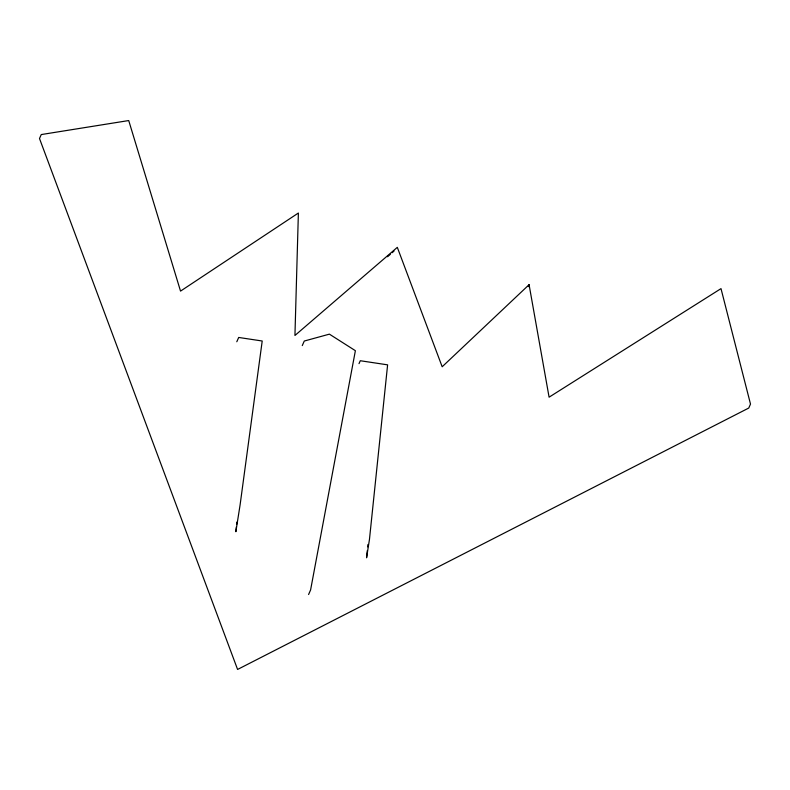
<?xml version="1.0" encoding="UTF-8"?>
<svg xmlns="http://www.w3.org/2000/svg" width="790" height="790" viewBox="0 0 790 790"><rect width="100%" height="100%" fill="white"/><g stroke="black" fill="none" stroke-linecap="round" stroke-linejoin="round"><path stroke-width="1.19" d="M236.358 526.91L235.864 531.71L240.13 504.662L262.211 341.004L238.698 337.458L236.793 341.764M236.615 524.511L236.862 522.101M367.32 550.541L366.57 557.789L369.463 539.402L387.613 364.852L360.299 360.734L359.006 363.647M367.696 546.907L367.952 544.498M302.274 345.585L304.278 341.033L329.4 334.15L355.382 350.691L310.589 589.962L308.584 594.514M528.214 286.671L529.083 284.686L549.09 397.182L721.003 288.626L750.5 404.085L748.752 408.045L237.583 669.446L39.5 138.526L41.248 134.567L128.721 120.554L180.535 291.105L298.383 213.024L294.937 335.474L397.311 247.349L442.173 366.767L529.083 284.686M387.554 256.75L390.329 254.321M392.176 252.701L394.022 251.082"/></g></svg>
